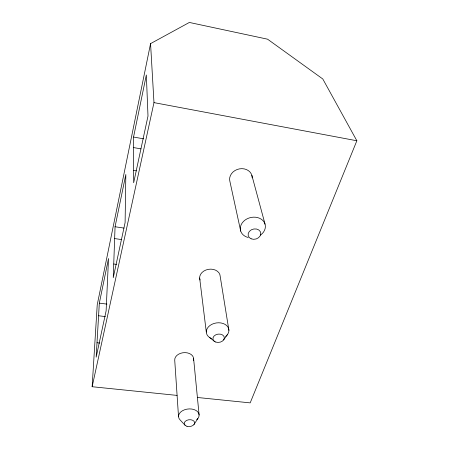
<?xml version="1.0" encoding="UTF-8"?>
<svg xmlns="http://www.w3.org/2000/svg" width="449" height="449" viewBox="0 0 449 449"><rect width="100%" height="100%" fill="white"/><g stroke="black" fill="none" stroke-linecap="round" stroke-linejoin="round"><path stroke-width="0.67" d="M115.062 226.751L113.249 277.695L125.103 222.558L125.838 174.453L115.062 226.751L124.036 228.092M99.324 303.137L96.159 357.202L106.116 310.871L108.523 258.484L99.324 303.137L106.907 304.102M177.086 395.406L92.146 386.724L97.231 304.77L150.561 43.626L189.355 22.45L267.565 39.186L322.797 78.985L356.854 140.767L250.188 402.876L197.274 397.466M133.549 137.046L146.34 74.966L147.996 116.044L133.656 182.765L133.549 137.046L143.686 138.842M92.146 386.724L153.979 102.619L150.561 43.626M194.013 424.485L197.88 418.519M223.591 339.983L227.418 334.623M97.006 342.744L99.751 343.064M98.584 315.754L105.386 316.596M113.737 263.995L116.516 264.382M114.641 238.571L121.477 239.57M133.628 170.39L136.378 170.85M133.572 147.581L140.969 148.866M153.979 102.619L356.854 140.767M209.756 337.642L214.628 341.509M185.022 425.214L180.122 419.95A10.333 6.836 -5.8 0 1 182.412 410.773A10.333 6.836 -5.8 0 1 196.174 410.56A10.333 6.836 -5.8 0 1 196.752 419.692M251.861 175.34L265.05 224.152M240.703 231.106L229.978 181.761A11.405 9.687 -14.7 0 1 239.513 168.858A11.405 9.687 -14.7 0 1 252.192 177.855M228.917 330.374L220.223 276.556A10.338 8.009 -8.1 0 0 208.409 269.333A10.338 8.009 -8.1 0 0 200.058 280.041M199.642 277.993L206.299 332.047M193.62 358.706L199.115 415.005M178.522 416.661L174.723 360.137A9.48 6.718 -5.6 0 1 185.033 352.622A9.48 6.718 -5.6 0 1 193.373 360.463M211.485 338.535A11.36 8.29 -8.1 0 1 208.544 326.743A11.36 8.29 -8.1 0 1 224.988 324.335A11.36 8.29 -8.1 0 1 225.639 336.464M248.19 237.493A12.667 10.226 -13.6 0 1 242.207 222.923A12.667 10.226 -13.6 0 1 261.267 219.191A12.667 10.226 -13.6 0 1 260.499 235.08M215.784 342.065A5.747 4.159 -8.1 0 0 224.337 337.839A5.747 4.159 -8.1 0 0 215.733 334.831A5.747 4.159 -8.1 0 0 215.784 342.065M186.964 426.297A5.22 3.424 -5.8 0 0 194.63 422.722A5.22 3.424 -5.8 0 0 186.689 420.371A5.22 3.424 -5.8 0 0 186.964 426.297M251.12 238.806A6.415 5.141 -13.5 0 0 260.785 233.704A6.415 5.141 -13.5 0 0 251.395 229.793A6.415 5.141 -13.5 0 0 251.12 238.806"/></g></svg>
